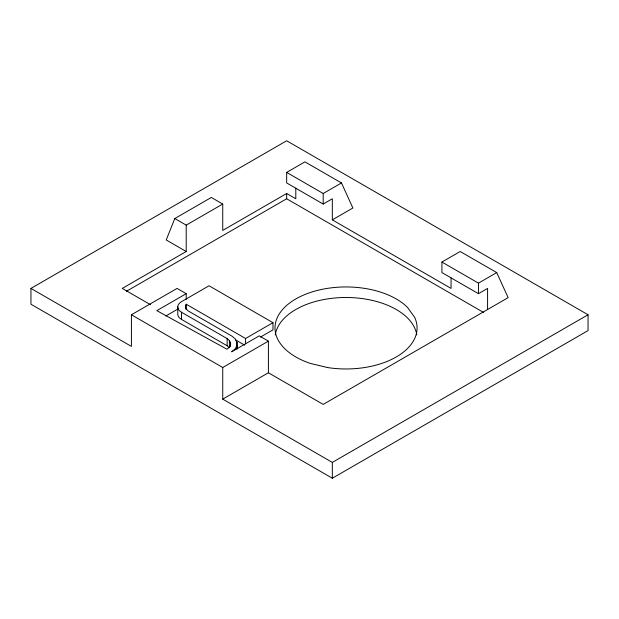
<?xml version="1.0" encoding="UTF-8"?>
<svg xmlns="http://www.w3.org/2000/svg" width="619" height="619" viewBox="0 0 619 619"><rect width="100%" height="100%" fill="white"/><g stroke="black" fill="none" stroke-linecap="round" stroke-linejoin="round"><path stroke-width="0.93" d="M260.514 337.046L272.971 329.85L272.971 322.685L209.036 285.769L181.638 301.592A13.1 7.567 0 0 0 181.475 312.231L227.142 338.593L229.401 340.527L230.57 342.764L230.531 345.1L229.301 347.321L226.98 349.232L156.839 310.637L186.211 293.685L186.211 299.434M236.93 349.278L236.984 342.237L235.259 338.926L232.11 336.233L189.53 311.697C186.822 310.428 184.284 307.171 186.211 304.223L245.573 338.5L272.971 322.685M222.739 204.046L211.319 197.453L174.79 218.546L166.232 239.963L186.211 251.5L186.211 225.138L222.739 204.046L222.739 230.407L286.667 193.499L295.805 198.769L295.805 188.222M236.93 345.696L235.104 348.984L231.653 351.809L259.268 335.862L268.406 341.139L268.406 372.77L323.195 404.408L508.137 297.638L496.724 272.592L460.188 251.5L441.927 262.046L441.927 272.592L478.456 293.685L487.586 288.408L487.586 309.5M30.95 288.408L286.667 140.768L588.05 314.769L588.05 330.592L332.333 478.232L30.95 304.231L30.95 288.408L131.414 346.408L131.414 314.769L177.073 288.408L186.211 293.685M286.667 172.407L304.935 161.861L341.464 182.953L352.884 207.999L332.333 219.861L332.333 198.769L323.195 204.046L286.667 182.953L286.667 172.407L323.195 193.499L341.464 182.953M186.211 251.5L122.276 288.408L150.51 304.703M126.454 291.27L286.667 198.769L483.4 312.355M165.815 316L178.048 308.935M131.414 314.769L222.739 367.5L268.406 341.139M222.739 367.5L222.739 399.139L268.406 372.77M441.927 262.046L478.456 283.138L496.724 272.592M222.739 399.139L332.333 462.408L588.05 314.769M332.333 219.861L451.058 288.408L451.058 277.861M174.79 218.546L186.211 225.138M235.537 339.877L244.737 345.185M177.769 306.892L177.769 314.065A13.1 7.567 0 0 0 181.475 319.404L227.142 345.766L229.401 347.7L229.401 340.527M478.456 283.138L478.456 293.685M332.333 462.408L332.333 478.232M323.195 193.499L323.195 204.046M286.667 193.499L286.667 198.769M245.573 338.5L245.573 343.878M236.984 342.237L236.984 348.512M230.57 342.764L230.57 346.354M227.142 338.593L227.142 345.766M186.211 304.223L186.211 309.608M185.63 305.577L185.53 308.757M181.475 312.231L181.475 319.404M275.262 334.933A71.038 41.009 0 0 1 346.029 297.491A71.038 41.009 0 0 1 416.796 334.933M327.644 367.57L310.514 363.469A71.038 41.009 0 0 1 295.805 298.954A71.038 41.009 0 0 1 407.55 307.45L414.645 317.338A71.038 41.009 0 0 1 327.644 367.57"/></g></svg>
